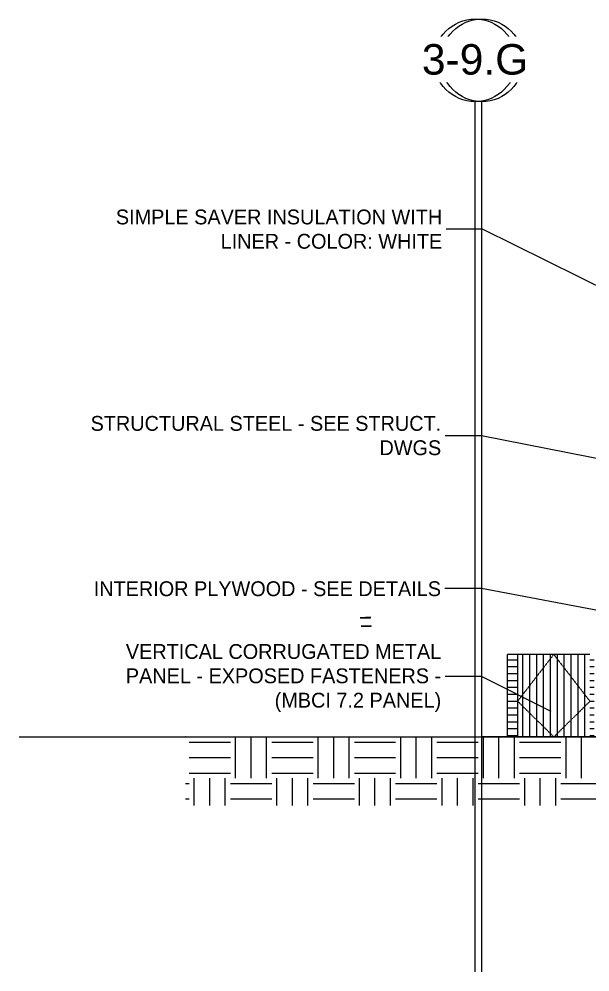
# Model space of a CAD drawing. Header units: inches. Extents: x 21386 to 98862, y -290 to 853.
# Drawn here: x 31077 to 31741, y -273 to 835 of the extents above; entities that cross this region are included whole.
import ezdxf

# ---------------------------------------------------------------- set-up
doc = ezdxf.new("R2010")
doc.units = ezdxf.units.IN
doc.header["$MEASUREMENT"] = 0
doc.linetypes.add('Dash 1_16_', pattern=[0.125, 0.0625, -0.0625])
doc.linetypes.add('Grid Line 1_2_', pattern=[0.875, 0.5, -0.125, 0.125, -0.125])
for name, color, linetype, lineweight in [('A-ANNO-IDEN', 131, 'Continuous', 9), ('A-DETL', 90, 'Continuous', 70), ('A-DOOR', 31, 'Continuous', 13), ('A-FLOR-LEVL', 51, 'Continuous', 9), ('A-WALL', 113, 'Continuous', 13), ('A-WALL-PATT', 111, 'Continuous', 25), ('C-TOPO', 7, 'Continuous', 13), ('S-GRID', 1, 'Continuous', 9), ('S-GRID-IDEN', 1, 'Continuous', 9)]:
    doc.layers.add(name, color=color, linetype=linetype, lineweight=lineweight)
doc.styles.add('Arial_2', font='arial.ttf', dxfattribs={"height": 35.407186})
doc.styles.add('Century Gothic', font='GOTHIC.TTF', dxfattribs={"height": 17.245342})
pattern_1 = [(180, (21214.803, 337.75), (-1e-15, -8), [])]

# ---------------------------------------------------------------- blocks, each defined once
blk = doc.blocks.new('dumpster door - one-1001559-Building Section - North_South looking East _ Fitness Center')
at = {"layer": 'A-DOOR', "lineweight": 9}
h = blk.add_hatch(dxfattribs=at)
h.set_pattern_fill('FP_44', color=8, style=0, pattern_type=2)
h.set_pattern_definition([(90, (21007.053, 0), (8, -5e-16), [])])
h.paths.add_polyline_path([(20941.1, 0), (21025.1, 0), (21025.1, 96), (20941.1, 96), (20941.1, 76.5)], flags=0)
at = {"layer": 'A-DOOR', "color": 8, "linetype": 'Dash 1_16_', "lineweight": 9}
for p, q in [((20941.1, 41.6), (20983.1, 96)), ((21025.1, 41.6), (20983.1, 96)), ((20983.1, 0), (20941.1, 41.6)), ((20983.1, 0), (21025.1, 41.6))]:
    blk.add_line(p, q, dxfattribs=at)
at = {"layer": 'A-DOOR', "color": 8, "lineweight": 9}
blk.add_line((21025.1, 96), (20941.1, 96), dxfattribs=at)
blk = doc.blocks.new('Grid - Grid Head - Circle-14747-Building Section - North_South looking East _ Fitness Center')
at = {"layer": 'S-GRID-IDEN'}
blk.add_circle((21143.8, 786.7), 48, dxfattribs=at)

msp = doc.modelspace()

# ---------------------------------------------------------------- hatches: boundary and pattern name
at = {"layer": 'A-WALL-PATT', "lineweight": 9}
h = msp.add_hatch(dxfattribs=at)
h.set_pattern_fill('FP_43', color=8, style=0, pattern_type=2)
h.set_pattern_definition(pattern_1)
h.paths.add_polyline_path([(31646.6, 0), (31646.6, 96), (31645.1, 96), (31645.1, 0)], flags=0)
h = msp.add_hatch(dxfattribs=at)
h.set_pattern_fill('FP_43', color=8, style=0, pattern_type=2)
h.set_pattern_definition(pattern_1)
h.paths.add_polyline_path([(31646.6, 0), (31656.9, 0), (31656.9, 96), (31646.6, 96), (31646.6, 76.5)], flags=0)
h.paths.add_polyline_path([(31740.9, 0), (31745.9, 0), (31745.9, 96), (31740.9, 96), (31740.9, 76.5)], flags=0)
h.paths.add_polyline_path([(31833.9, 0), (31833.9, 96), (31829.9, 96), (31829.9, 0)], flags=0)
at = {"layer": 'C-TOPO', "lineweight": 9}
h = msp.add_hatch(dxfattribs=at)
h.set_pattern_fill('FP_34', color=8, style=0, pattern_type=2)
h.set_pattern_definition([(0, (22011.01, 102), (48, 48), [48, -48]), (0, (22011.01, 120), (48, 48), [48, -48]), (0, (22011.01, 138), (48, 48), [48, -48]), (90, (22017.01, 144), (-48, 48), [48, -48]), (90, (22035.01, 144), (-48, 48), [48, -48]), (90, (22053.01, 144), (-48, 48), [48, -48])])
h.paths.add_polyline_path([(31835.1, -79.8), (31840.8, -79.8), (31840.8, -48), (31835.1, -48), (31835.1, -36), (31838.1, -36), (31838.1, 0), (31270.9, 0), (31270.9, -79.8), (31821.4, -79.8)], flags=0)

# ---------------------------------------------------------------- linework, layer by layer
at = {"layer": 'A-ANNO-IDEN', "color": 153}
for p, q in [((31616.1, 590.2), (31569.2, 590.2)), ((32176.2, 313.8), (31616.1, 590.2)), ((31615, 350.3), (31568, 350.3)), ((31881.7, 297), (31615, 350.3)), ((31614.8, 172.6), (31567.8, 172.6)), ((31914.5, 116.1), (31614.8, 172.6)), ((31615, 70.4), (31568, 70.4)), ((31695.9, 29.6), (31615, 70.4))]:
    msp.add_line(p, q, dxfattribs=at)
at = {"layer": 'A-DETL', "color": 8, "lineweight": 9}
for p, q in [((31486, 139.2), (31474, 138.7)), ((31474, 138.7), (31486, 138.7)), ((31486, 138.7), (31486, 139.2)), ((31486.8, 129.2), (31474.8, 128.7)), ((31474.8, 128.7), (31486.8, 128.7)), ((31486.8, 128.7), (31486.8, 129.2))]:
    msp.add_line(p, q, dxfattribs=at)
at = {"layer": 'A-FLOR-LEVL', "linetype": 'Grid Line 1_2_'}
msp.add_line((31077.4, 0), (34442, 0), dxfattribs=at)
at = {"layer": 'A-WALL', "color": 8, "lineweight": 9}
for p, q in [((31645.1, 0), (31645.1, 96)), ((31656.9, 96), (31645.1, 96)), ((31656.9, 0), (31656.9, 96))]:
    msp.add_line(p, q, dxfattribs=at)
at = {"layer": 'C-TOPO'}
for p, q in [((31270.9, 0), (31271.3, 0)), ((31271.3, 0), (31615.7, 0)), ((31615.7, 0), (31783.1, 0))]:
    msp.add_line(p, q, dxfattribs=at)
at = {"layer": 'C-TOPO', "color": 8, "lineweight": 9}
for p, q in [((31271.3, 0), (31270.9, 0)), ((31271.3, 0), (31615.7, 0)), ((31783.1, 0), (31615.7, 0))]:
    msp.add_line(p, q, dxfattribs=at)
at = {"layer": 'S-GRID', "linetype": 'Grid Line 1_2_'}
for p, q in [((31607.4, -273.2), (31607.4, 738.7)), ((31615.4, -273.2), (31615.4, 738.7))]:
    msp.add_line(p, q, dxfattribs=at)

# ---------------------------------------------------------------- block references
at = {"layer": 'A-DOOR', "color": 8, "lineweight": 9}
msp.add_blockref('dumpster door - one-1001559-Building Section - North_South looking East _ Fitness Center', (10715.8, 0), dxfattribs=at)
at = {"layer": 'S-GRID-IDEN'}
msp.add_blockref('Grid - Grid Head - Circle-14747-Building Section - North_South looking East _ Fitness Center', (10471.6, 0), dxfattribs=at)

# ---------------------------------------------------------------- next in the draw order: texts
at = {"layer": 'A-ANNO-IDEN', "char_height": 17.245, "attachment_point": 3, "line_spacing_factor": 0.984117, "style": 'Century Gothic', "bg_fill": 3, "box_fill_scale": 1.25, "bg_fill_color": 0, "bg_fill_transparency": 0}
for s, insert, width in [('SIMPLE SAVER INSULATION WITH\\PLINER - COLOR: WHITE', (31569.2, 613.2), 426.6), ('STRUCTURAL STEEL - SEE STRUCT.\\PDWGS', (31568, 373.2), 424.872), ('INTERIOR PLYWOOD - SEE DETAILS', (31567.8, 181), 452.52), ('VERTICAL CORRUGATED METAL\\PPANEL - EXPOSED FASTENERS -\\P(MBCI 7.2 PANEL)', (31568, 108), 425.736)]:
    msp.add_mtext(s, dxfattribs=dict(at, insert=insert, width=width))
at = {"layer": 'S-GRID-IDEN', "insert": (31615.4, 805.5), "char_height": 35.41, "width": 85.104, "attachment_point": 2, "line_spacing_factor": 0.938532, "style": 'Arial_2', "bg_fill": 3, "box_fill_scale": 1.25, "bg_fill_color": 0, "bg_fill_transparency": 0}
msp.add_mtext('3-9', dxfattribs=at)

# ---------------------------------------------------------------- next in the draw order: block references
at = {"layer": 'S-GRID-IDEN'}
msp.add_blockref('Grid - Grid Head - Circle-14747-Building Section - North_South looking East _ Fitness Center', (10463.6, 0), dxfattribs=at)

# ---------------------------------------------------------------- next in the draw order: texts
at = {"layer": 'S-GRID-IDEN', "insert": (31607.4, 805.5), "char_height": 35.41, "width": 147.312, "attachment_point": 2, "line_spacing_factor": 0.938532, "style": 'Arial_2', "bg_fill": 3, "box_fill_scale": 1.25, "bg_fill_color": 0, "bg_fill_transparency": 0}
msp.add_mtext('3-9.G', dxfattribs=at)

doc.saveas('drawing.dxf')
